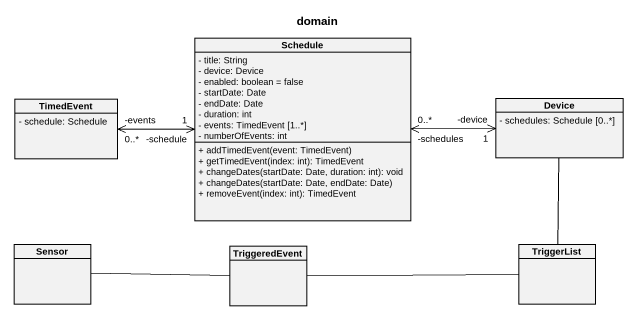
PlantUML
@startuml
title domain
hide circle
hide empty members
skinparam classAttributeIconSize 0
class Schedule {
  - title: String
  - device: Device
  - enabled: boolean = false
  - startDate: Date
  - endDate: Date
  - duration: int
  - events: TimedEvent [1..*]
  - numberOfEvents: int
  + addTimedEvent(event: TimedEvent)
  + getTimedEvent(index: int): TimedEvent
  + changeDates(startDate: Date, duration: int): void
  + changeDates(startDate: Date, endDate: Date)
  + removeEvent(index: int): TimedEvent
}
class TimedEvent {
  - schedule: Schedule
}
class Device {
  - schedules: Schedule [0..*]
}
class Sensor
class TriggeredEvent
class TriggerList
TimedEvent "-events\n0..*" <-right-> "-schedule\n1" Schedule
Device "-device\n1" <-left-> "-schedules\n0..*" Schedule
Sensor -right- TriggeredEvent
TriggeredEvent -right- TriggerList
TriggerList -up- Device
@enduml
